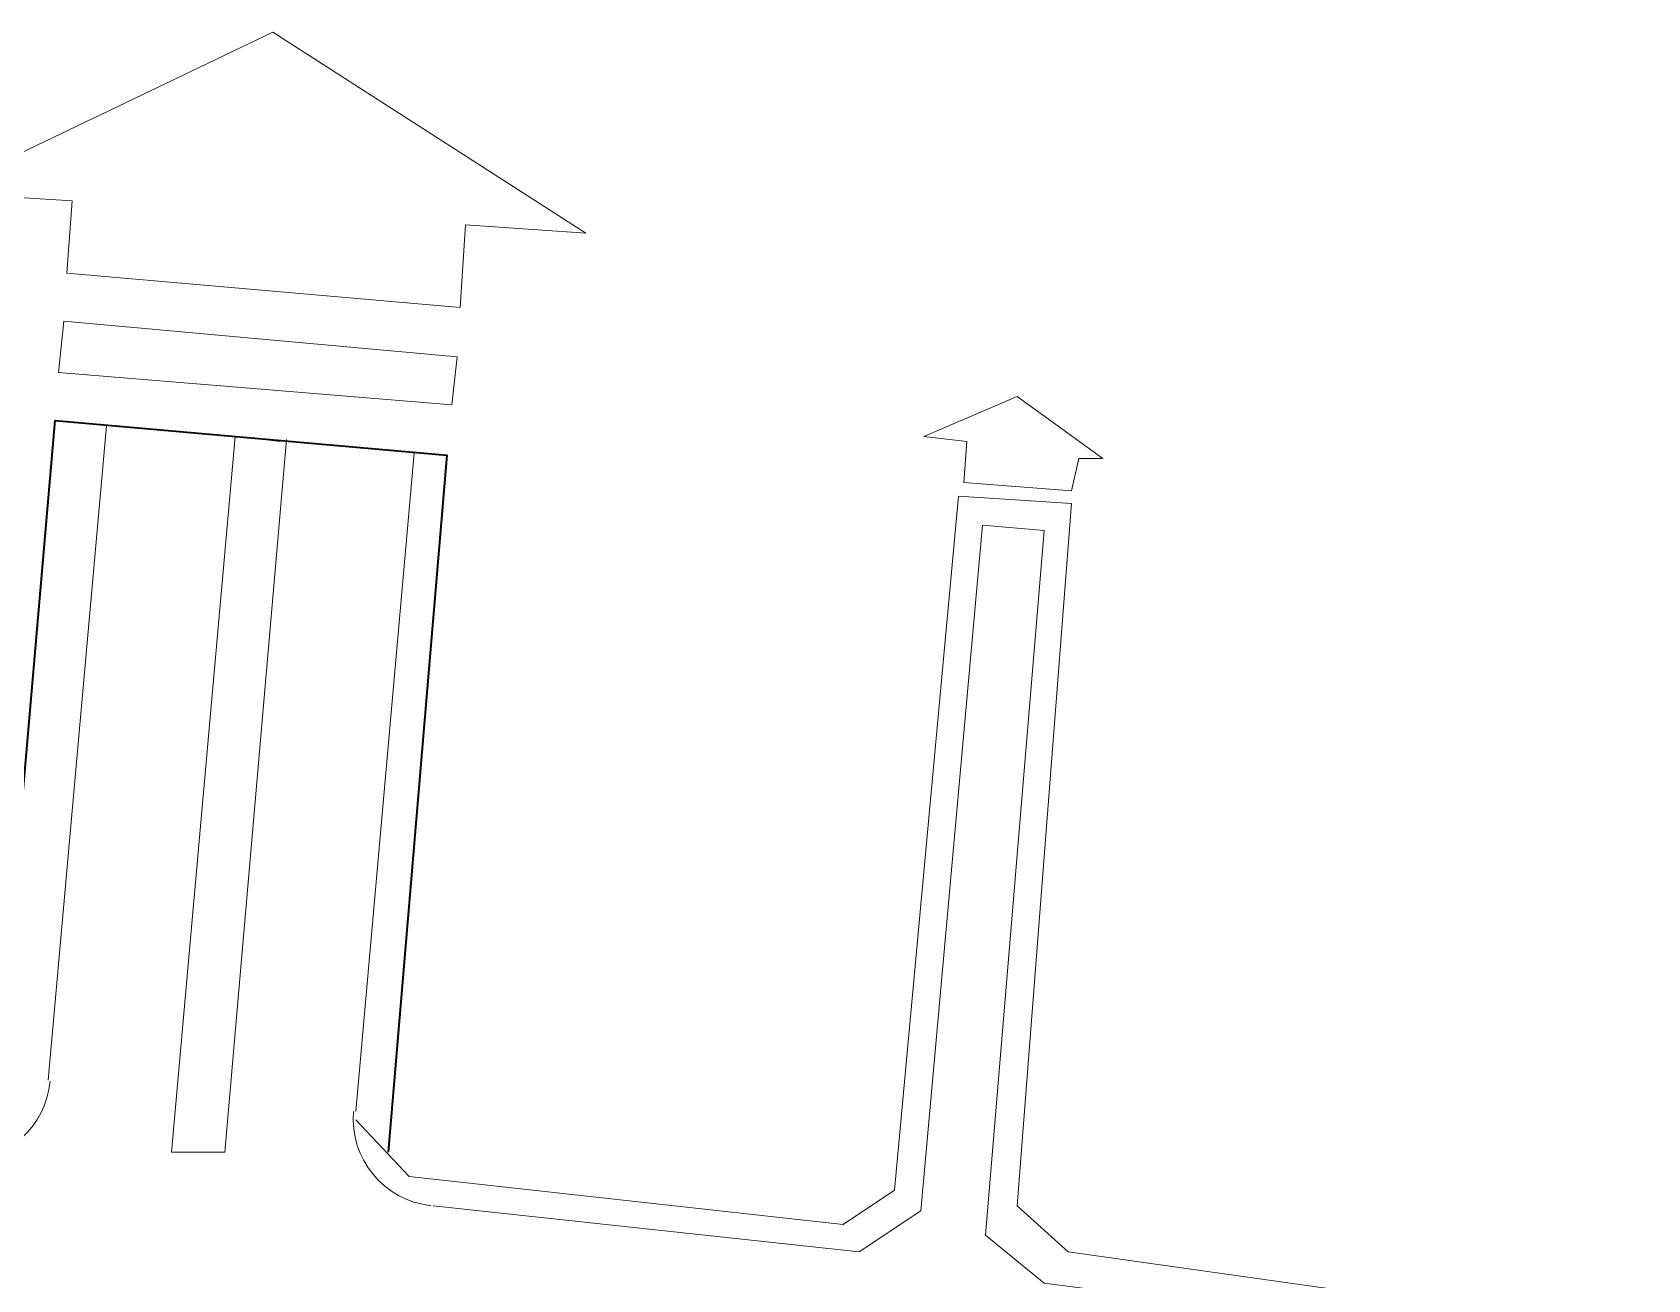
# Model space of a CAD drawing. Header units: millimetres. Extents: x -1787 to 4633, y 81 to 2259.
# Drawn here: x 1559.5 to 1747.2, y 1599.6 to 1744.5 of the extents above; entities that cross this region are included whole.
import ezdxf

# ---------------------------------------------------------------- set-up
doc = ezdxf.new("R2010")
doc.units = ezdxf.units.MM
doc.header["$MEASUREMENT"] = 0
doc.layers.get('0').update_dxf_attribs({"linetype": 'CONTINUOUS'})

msp = doc.modelspace()

# ---------------------------------------------------------------- linework, layer by layer
at = {"color": 4, "linetype": 'Continuous', "lineweight": 15, "true_color": 0x000004}
for points in [[(1609.8513, 1722.15122), (1623.8371, 1721.17829), (1587.47402, 1744.5285), (1548.55701, 1725.9213), (1564.12382, 1724.94838), (1563.51574, 1716.5569), (1609.24322, 1712.54358)], [(1608.27029, 1701.23333), (1562.54281, 1705.00341), (1563.15089, 1710.96258), (1608.87837, 1706.82765)], [(1667.74034, 1692.23377), (1680.26675, 1691.26085), (1681.11806, 1695.03093), (1683.91522, 1695.03093), (1673.94274, 1702.20625), (1663.11895, 1697.58486), (1668.10519, 1696.97678)]]:
    msp.add_lwpolyline(points, close=True, dxfattribs=at)
at = {"color": 1, "linetype": 'Continuous', "lineweight": 35, "true_color": 0x000001}
msp.add_lwpolyline([(810.95815, 1702.5711), (1301.06918, 1670.46457), (1306.29866, 1673.62658), (1307.87966, 1708.40865), (1329.04078, 1707.19249), (1322.83838, 1637.14188), (1325.87877, 1630.57464), (1396.65908, 1626.19648), (1400.67239, 1629.72333), (1406.50994, 1700.62525), (1422.80644, 1699.40909), (1418.67151, 1628.14233), (1424.26583, 1622.79124), (1492.4922, 1619.99408), (1497.84329, 1623.76416), (1504.65377, 1696.00386), (1520.22057, 1694.7877), (1514.86948, 1622.79124), (1518.03149, 1618.77792), (1555.12426, 1618.16984), (1562.17797, 1699.40909), (1607.66222, 1695.39578), (1600.85174, 1614.39976)], dxfattribs=at)
at = {"color": 5, "linetype": 'Continuous', "lineweight": 20, "true_color": 0x000005}
for points in [[(1568.13713, 1698.80101), (1561.32666, 1622.79124), (1561.32666, 1622.79124)], [(1583.09586, 1697.58486), (1575.6773, 1614.39976), (1581.8797, 1614.39976), (1589.05502, 1697.22001)], [(1597.08165, 1619.14277), (1603.89213, 1695.63901), (1603.89213, 1695.63901)], [(1907.20154, 1676.66697), (1892.60766, 1578.27991), (1882.0271, 1572.44236), (1788.86952, 1585.82008), (1781.6942, 1589.8334), (1793.85576, 1679.46413), (1782.30228, 1681.04513), (1774.27564, 1589.46855), (1766.49224, 1587.64432), (1677.10475, 1599.1978), (1670.29427, 1604.79212), (1677.10475, 1686.63945), (1669.92942, 1687.24753), (1662.7541, 1607.58928), (1655.57878, 1602.84627), (1606.08121, 1608.19736)]]:
    msp.add_lwpolyline(points, dxfattribs=at)
at = {"color": 7, "linetype": 'Continuous', "lineweight": 15, "true_color": 0x000007}
msp.add_lwpolyline([(1588.32533, 1696.97678), (1583.4607, 1697.58486), (1583.4607, 1697.58486)], dxfattribs=at)
at = {"color": 2, "linetype": 'Continuous', "lineweight": 20, "true_color": 0x000002}
msp.add_lwpolyline([(2027.11456, 1666.45125), (2192.9983, 1615.00784), (2192.63345, 1610.0216), (2187.03913, 1608.56221), (1924.59258, 1645.29013), (1916.2011, 1651.73576), (1918.39018, 1676.66697), (1906.22862, 1678.85605), (1890.66181, 1580.469), (1880.4461, 1574.87468), (1791.66668, 1588.61724), (1785.46428, 1592.02248), (1795.07192, 1684.45037), (1780.84289, 1685.42329), (1769.53263, 1593.23864), (1760.89792, 1591.4144), (1679.90191, 1602.84627), (1673.94274, 1608.19736), (1680.26675, 1689.80146), (1667.13226, 1690.65277), (1659.71371, 1610.0216), (1653.75454, 1606.00828), (1603.28405, 1611.6026), (1597.08165, 1618.16984)], dxfattribs=at)
at = {"color": 5, "linetype": 'Continuous', "lineweight": 20, "true_color": 0x000005}
for points in [[(1551.11094, 1613.54845), (1556.58365, 1613.30522), (1561.08342, 1617.31853), (1561.56989, 1622.66962)], [(1596.83842, 1619.14277), (1596.35196, 1613.67007), (1600.36528, 1608.80544), (1605.83798, 1608.19736)]]:
    msp.add_open_spline(points, degree=3, dxfattribs=at)

doc.saveas('drawing.dxf')
